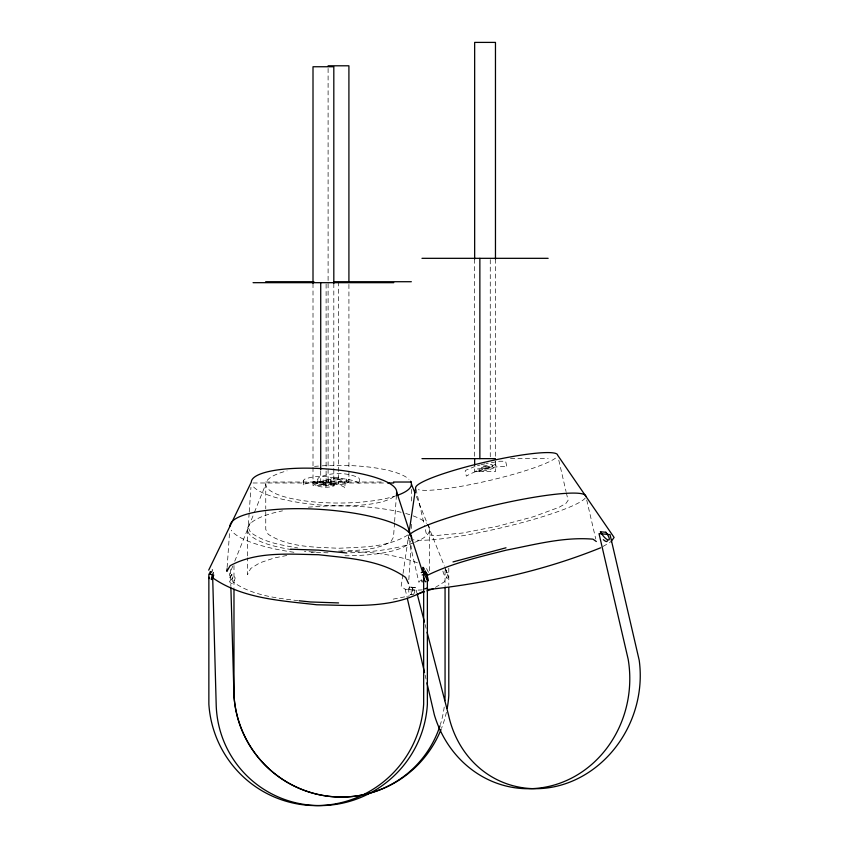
<?xml version="1.0" encoding="UTF-8"?>
<svg xmlns="http://www.w3.org/2000/svg" width="848" height="848" viewBox="0 0 848 848"><rect width="100%" height="100%" fill="white"/><g stroke="black" fill="none" stroke-linecap="round" stroke-linejoin="round"><path stroke-width="0.64" stroke-dasharray="4.24 3.18" d="M227.126 567.492L229.543 532.597M249.153 513.146L248.167 527.361L250.478 532.237C263.94 542.561 281.43 545.031 297.69 547.925M249.238 511.853L250.944 487.303M324.148 484.494L324.328 481.982L316.792 481.982L316.611 484.494L324.148 484.494L326.098 486.519L326.279 484.007L324.328 481.982M331.685 484.494L331.865 481.982L331.102 481.463L322.378 479.968L322.198 482.48L334.207 484.494M394.5 522.909L393.514 537.123L390.875 541.671C375.77 550.659 357.326 550.246 340.302 551.052M394.596 521.615L396.472 494.469M408.821 579.693L411.238 544.798M413.05 594.713A4.855 1.887 -83.3 0 0 414.969 590.176L415.266 587.59L412.881 587.304L409.128 586.975L408.831 589.561A4.855 1.887 -83.3 0 0 410.167 594.554L412.541 594.83M412.075 594.628A4.855 1.887 -83.3 0 1 411.216 589.848L411.503 587.261L415.266 587.59M412.881 587.304L412.584 589.89A4.855 1.887 -83.3 0 1 410.167 594.554M402.864 574.743L401.157 586.424L405.196 589.243L416.22 590.208L422.389 589.869M403.054 573.439L408.397 537.113L418.901 582.343L420.905 579.534M232.659 576.979L231.833 579.555L232.755 577.17L231.493 574.679C225.939 581.452 232.882 588.607 235.161 577.997L233.9 575.506L231.493 574.679M212.18 571.637L212.392 570.863A4.855 0.594 -68.7 0 0 211.905 570.142M232.776 566.093L229.331 574.647L233.062 581.961C251.771 595.275 275.526 598.031 297.775 600.617M234.748 561.196L253.944 513.528M254.432 512.298L265.753 484.187L265.753 508.736M409.425 587.007L408.831 589.561L411.216 589.848M230.561 577.064L231.589 574.88M349.005 479.162L348.645 479.851C342.571 482.777 334.621 482.607 328.547 479.851L328.197 479.162L328.547 482.364C334.589 485.003 343.493 485.713 348.931 481.802L348.92 471.202M407.92 534.94C387.462 547.617 361.873 547.066 338.596 548.264C314.937 547.045 288.829 547.638 268.233 534.293L265.753 529.417L265.753 510.03M435.406 587.42L444.14 581.961L447.861 574.647L444.903 567.312M602.907 546.494L609.744 542.582M475.06 466.442L465.796 470.248L465.181 471.106L466.347 476.131C477.848 469.114 492.677 466.718 506.139 466.262L506.913 466.803L505.747 461.778L504.973 461.238L499.589 461.238L486.211 463.527M485.459 466.442L478.94 468.467L479.523 470.979L486.052 468.955L489.953 468.955L489.37 466.442L485.459 466.442L486.052 468.955M492.571 466.941L491.988 464.418L481.558 466.442L482.141 468.955L494.755 466.262M477.488 465.743L479.915 465.043M480.964 464.789L485.162 463.75M286.783 555.482L274.211 557.984L259.742 562.86L250.648 568.542L247.542 574.647L247.542 557.846M393.228 599.133L409.573 595.89M311.152 552.302L317.65 551.794M338.596 477.138L331.844 478.145L330.794 479.162L330.794 481.675L333.084 480.244L338.596 479.65M348.634 482.024L338.596 481.675M510.517 458.641L548.147 458.641M338.596 479.162L346.397 479.162L346.397 481.675M265.668 482.024L381.367 482.024M253.054 482.989L383.932 482.989M338.596 551.083L342.528 551.211M347.765 551.391C371.329 551.995 395.295 554.338 417.449 562.86M409.128 586.975L411.503 587.261M414.969 590.176L412.584 589.89L412.573 587.282M445.052 569.114C452.525 580.127 445.105 581.961 442.645 570.1M426.544 568.542L428.611 572.612M416.357 496.409L427.191 523.301M427.678 524.52L444.416 566.093M416.22 590.208L416.877 592.752M425.113 624.563L426.099 628.379M586.731 500.055L595.762 539.01M558.779 460.167L566.061 491.575M566.358 492.836L568.107 500.373L565.966 503.373L559.139 507.274L533.551 516.697L498.2 526.12L462.563 533.021L436.19 535.554L428.844 534.908L426.141 533.021L424.392 525.484M415.944 489.052L424.106 524.234M405.196 589.243L406.987 596.939M425.134 675.146L426.025 678.994M230.38 569.464L230.868 586.54M495.465 259.106L495.465 457.316M495.465 461.238L495.465 471.647L474.657 471.647L474.657 466.442M490.261 259.636L490.261 457.316M474.657 259.106L474.657 457.316M448.793 568.149L448.793 585.237M445.062 570.778L445.062 586.54M429.65 529.417L429.65 572.061M411.439 489.349L411.439 502.281M411.439 524.244L411.439 529.417M348.92 284.398L348.92 469.877M338.511 281.716L338.596 483.689M333.815 283.465L333.815 467.131M333.815 468.456L333.815 485.597L313.007 485.597L313.007 467.131M330.953 482.989L330.953 485.597M328.102 68.434L328.102 482.024M326.109 283.995L326.109 469.813M326.109 471.128L326.109 482.989M325.431 482.989L325.431 485.597M323.417 485.597L323.417 482.989L321.392 482.989L321.392 485.597M320.724 471.128L320.724 482.989M315.869 482.989L315.869 485.597M313.007 283.465L313.007 465.817M247.542 529.417L247.542 556.553M233.984 565.521L233.984 587.855M446.398 712.288A108.565 107.632 -90 0 1 441.511 728.347M444.204 707.084A106.562 104.59 43.4 0 1 440.388 724.531M396.387 495.656A72.843 18.857 0 0 1 290.567 498.359A72.843 18.857 0 0 1 287.09 470.852M314.555 466.389A72.843 18.857 0 0 1 318.445 466.071M322.198 465.817A72.843 18.857 0 0 1 408.959 479.3M427.487 524.308A91.054 23.564 0 0 1 414.322 542.497M413.199 542.932A91.054 23.564 0 0 1 347.839 552.864M328.038 552.822A91.054 23.564 0 0 1 304.411 551.253M291.712 549.621A91.054 23.564 0 0 1 282.532 510.846M308.354 507.189A91.054 23.564 0 0 1 402.98 512.754M405.715 513.485A91.054 23.564 0 0 1 412.033 515.478M413.199 515.902A91.054 23.564 0 0 1 426.544 523.311M394.013 496.44A72.843 18.211 4 0 1 319.558 504.942A72.843 18.211 4 0 1 252.1 485.045M411.524 539.519A91.054 22.758 4 0 1 344.945 555.8M293.917 552.281A91.054 22.758 4 0 1 231.25 530.191M585.268 497.999A91.054 11.787 -13.1 0 1 505.906 526.725A91.054 11.787 -13.1 0 1 412.732 539.678M410.368 539.021A91.054 11.787 -13.1 0 1 408.98 535.395M555.472 458.132A72.843 9.423 -13.1 0 1 487.706 480.89A72.843 9.423 -13.1 0 1 418.35 489.678M317.788 479.162L317.788 484.187L318.498 482.788C330.667 477.148 346.525 477.148 358.704 482.788L359.414 484.187L359.414 479.162L358.704 477.763C346.525 472.124 330.667 472.124 318.498 477.763L317.788 479.162M303.563 480.593L303.213 485.618L303.966 484.314C316.537 479.629 332.204 480.805 344.076 487.006L344.744 488.406L345.094 483.381L344.426 481.982C332.554 475.781 316.887 474.604 304.315 479.29L303.563 480.593M313.94 481.282L314.099 484.494C320.035 487.6 327.869 488.183 334.154 485.84L334.706 482.682L334.335 483.328C328.049 485.671 320.215 485.088 314.279 481.982L313.94 481.282M495.603 464.11C489.858 467.619 482.438 468.817 475.707 469.039L476.29 471.552C483.021 471.329 490.441 470.131 496.186 466.623L495.603 464.11M446.016 570.545L446.949 572.856L446.016 570.545"/><path stroke-width="1.27" d="M227.041 568.785L226.861 571.372L230.158 565.69C256.88 551.147 289.094 554.285 318.477 554.709C348.051 558.175 380.582 559.659 405.651 577.467L408.545 583.572M396.472 494.469L396.652 491.893A72.843 18.211 4 0 0 324.593 468.796A72.843 18.211 4 0 0 251.305 482.13L208.693 570.153M409.16 531.919L415.647 487.791A72.843 9.423 -13.1 0 1 485.554 462.043A72.843 9.423 -13.1 0 1 557.613 455.143L614.09 537.441L610.878 541.936M211.014 571.637L210.092 574.064L208.862 574.064L208.862 704.137A108.565 107.632 -90 0 0 316.262 805.6A108.565 107.632 -90 0 0 423.661 704.137L423.661 574.064L427.381 574.064L427.381 704.137A106.562 104.654 -42.4 0 1 319.95 805.6A106.562 104.654 -42.4 0 1 216.176 704.137L212.657 576.693M213.76 575.008A4.855 0.594 -68.7 0 1 211.396 579.534A4.855 0.594 -68.7 0 1 212.498 575.008L213.42 572.58M211.035 571.806L210.092 574.064L212.498 575.008M209.838 572.57L210.378 571.488M426.915 575.548C451.867 563.146 479.406 556.977 506.277 550.151C534.77 544.628 563.74 536.71 592.975 539.169L596.345 541.522M422.76 591.607C390.695 609.055 352.026 605.302 316.77 604.783C281.282 600.628 242.252 598.836 212.159 577.467M600.638 547.787C545.423 570.121 486.487 583.53 427.318 589.593M421.233 572.58L425.473 571.637L425.049 570.672M422.166 575.008L424.572 574.064A7.282 0.89 68.7 0 0 428.123 580.859A7.282 0.89 68.7 0 0 426.47 574.064L425.548 571.637M417.099 594.225L424.541 591.713M427.021 590.876L433.222 588.788M424.806 588.862L427.275 588.035M452.991 561.927L506.012 547.787M328.102 65.794L348.91 65.794L348.92 281.748M421.975 258.322L548.147 258.322M265.668 281.716L313.93 281.716M333.582 281.716L411.344 281.716M253.054 282.681L393.769 282.681M421.975 458.641L495.465 458.641M393.44 482.024L411.344 482.024M387.621 482.989L393.769 482.989M290.387 549.197L318.636 550.151L346.821 552.981M338.596 602.928L310.315 601.963L299.026 600.755M605.758 532.258L607.348 534.378A7.282 2.141 52.1 0 1 608.398 540.028A7.282 2.141 52.1 0 1 601.72 533.89L600.342 531.781L605.97 532.279L607.348 534.378M601.72 533.89L600.554 531.802M424.488 579.332L423.396 577.022M411.439 484.187L414.884 492.741M425.77 572.305L426.47 574.064M423.64 571.637L424.572 574.064L423.406 570.672A7.282 0.89 68.7 0 1 424.36 569.262M421.626 580.085L422.209 581.866M396.652 491.893L422.654 572.241M417.205 594.024L424.456 622.019M427.085 632.195L448.497 714.885A106.562 95.421 -67.8 0 0 561.1 785.078A106.562 95.421 -67.8 0 0 639.201 660.253L610.051 534.611L599.027 533.646L628.177 659.288A108.565 100.053 -85 0 1 554.009 785.089A108.565 100.053 -85 0 1 434.356 714.885L426.915 682.841M407.284 598.222L424.53 672.581M230.9 587.855L233.984 695.593A108.565 107.632 -90 0 0 324.116 795.647A108.565 107.632 -90 0 0 441.024 729.545M495.465 259.106L495.465 42.4L474.657 42.4L474.657 259.106M479.862 258.322L479.862 458.641M474.657 458.641L474.657 465.139M448.793 587.855L448.793 695.593A108.565 107.632 -90 0 1 447.182 708.451M445.062 587.855L445.062 695.593A106.562 104.59 43.4 0 1 444.84 700.692M333.815 283.465L333.815 66.748L313.007 66.748L313.007 283.465M320.724 282.681L320.724 469.813M233.984 589.169L233.984 695.593A106.562 104.59 43.4 0 0 326.056 795.933A106.562 104.59 43.4 0 0 440.006 725.74M410.538 481.229A72.843 18.857 0 0 1 397.532 495.264M229.999 526.142A91.054 22.758 4 0 1 321.615 509.478A91.054 22.758 4 0 1 411.683 538.342M208.99 578.601A4.855 0.594 -68.7 0 1 209.053 577.265M425.876 581.569A7.282 0.89 68.7 0 1 424.286 579.809M607.327 540.886A7.282 2.141 52.1 0 1 603.32 539.646M408.98 535.395A91.054 11.787 -13.1 0 1 501.592 503.606A91.054 11.787 -13.1 0 1 585.851 496.292"/></g></svg>
